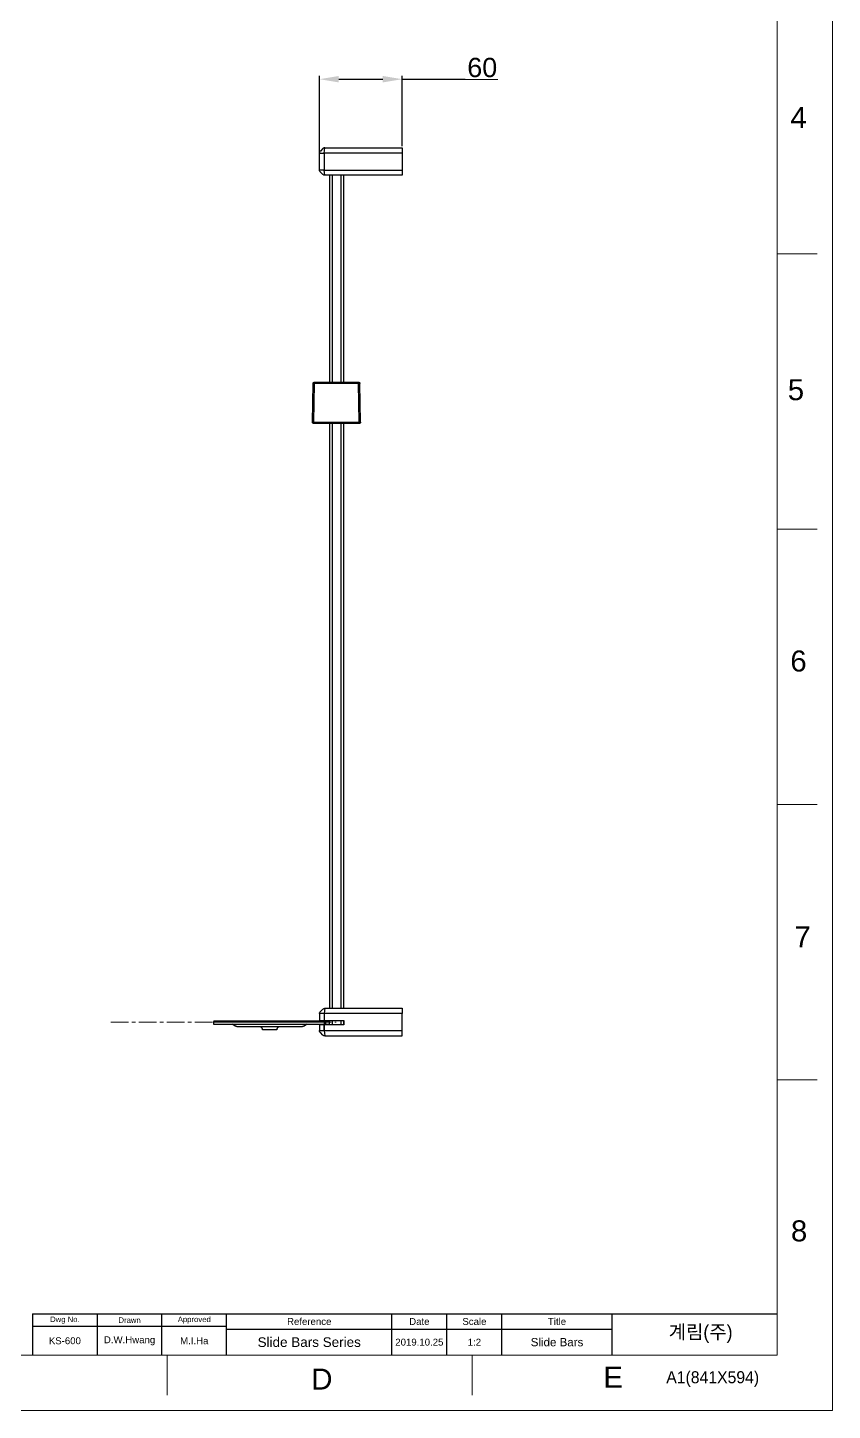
# Model space of a CAD drawing. Header units: millimetres. Extents: x 5343 to 5937, y -2661 to -1821.
# Drawn here: x 5645 to 5937, y -2661 to -2159 of the extents above; entities that cross this region are included whole.
import ezdxf

# ---------------------------------------------------------------- set-up
doc = ezdxf.new("R2010")
doc.units = ezdxf.units.MM
doc.header["$LTSCALE"] = 0.1
doc.linetypes.add('CENTERX2', pattern=[101.6, 63.5, -12.7, 12.7, -12.7])
doc.layers.get('0').update_dxf_attribs({"lineweight": 15})
doc.layers.add('5', color=2, linetype='Continuous', lineweight=9)
doc.layers.add('FORM', color=7, linetype='Continuous')
doc.layers.add('TEXT', color=2, linetype='Continuous')
doc.styles.add('ROMANS', font='Gulim.ttf')
doc.styles.get("Standard").update_dxf_attribs({"font": 'arial.ttf'})
doc.dimstyles.new('ISO-25', dxfattribs={"dimtxt": 2.5, "dimasz": 2.5, "dimexe": 1.25, "dimexo": 0.625, "dimtad": 1, "dimlfac": 5, "dimtxsty": 'Standard', "dimcen": 2.5, "dimadec": 0, "dimazin": 0, "dimtfac": 1, "dimtmove": 0, "dimatfit": 3, "dimfxl": 1, "dimarcsym": 0})

# ---------------------------------------------------------------- blocks, each defined once
blk = doc.blocks.new('*D39')
at = {"color": 3, "lineweight": -2, "transparency": 16777216}
for p, q in [((5750.91, -2209.76), (5750.91, -2176.15)), ((5757.91, -2177.4), (5773.88, -2177.4)), ((5780.88, -2201.68), (5780.88, -2176.15)), ((5780.88, -2177.4), (5815.65, -2177.4))]:
    blk.add_line(p, q, dxfattribs=at)
at = {"color": 3, "transparency": 16777216}
for points in [[(5757.91, -2176.24), (5757.91, -2178.57), (5750.91, -2177.4)], [(5773.88, -2176.24), (5773.88, -2178.57), (5780.88, -2177.4)]]:
    blk.add_solid(points, dxfattribs=at)
at = {"layer": 'Defpoints', "color": 0, "transparency": 16777216}
for p in [(5750.91, -2177.4), (5780.88, -2202.3), (5750.91, -2210.39)]:
    blk.add_point(p, dxfattribs=at)
at = {"color": 3, "transparency": 16777216, "insert": (5810, -2173.2), "char_height": 7, "attachment_point": 5, "bg_fill": 3, "box_fill_scale": 1.1, "bg_fill_color": 256, "bg_fill_true_color": 13158600, "bg_fill_transparency": 0}
blk.add_mtext('60', dxfattribs=at)

msp = doc.modelspace()

# ---------------------------------------------------------------- linework, layer by layer
at = {"color": 7, "linetype": 'Continuous'}
for p, q in [((5937.157, -1820.794), (5937.157, -2660.794)), ((5917.157, -2640.794), (5917.157, -1840.794)), ((5917.157, -2240.794), (5931.693, -2240.794)), ((5917.157, -2340.794), (5931.693, -2340.794)), ((5917.157, -2440.794), (5931.693, -2440.794)), ((5917.157, -2540.794), (5931.693, -2540.794)), ((5695.562, -2640.797), (5695.562, -2655.333)), ((5806.362, -2640.796), (5806.362, -2655.332)), ((5343.157, -2660.794), (5937.157, -2660.794))]:
    msp.add_line(p, q, dxfattribs=at)
at = {"color": 7, "linetype": 'Continuous', "lineweight": 25}
for p, q in [((5750.946, -2203.942), (5750.907, -2204.218)), ((5750.907, -2210.389), (5750.907, -2204.218)), ((5750.907, -2204.218), (5752.574, -2204.218)), ((5751.051, -2203.701), (5750.946, -2203.942)), ((5751.175, -2203.537), (5751.051, -2203.701)), ((5751.2, -2203.511), (5751.175, -2203.537)), ((5751.213, -2203.497), (5751.2, -2203.511)), ((5752.099, -2202.611), (5751.213, -2203.497)), ((5752.114, -2202.597), (5752.099, -2202.611)), ((5752.134, -2202.577), (5752.114, -2202.597)), ((5752.294, -2202.454), (5752.134, -2202.577)), ((5752.499, -2202.357), (5752.294, -2202.454)), ((5752.53, -2202.347), (5752.499, -2202.357)), ((5752.562, -2202.338), (5752.53, -2202.347)), ((5752.594, -2202.33), (5752.562, -2202.338)), ((5752.574, -2204.218), (5752.821, -2202.304)), ((5780.882, -2204.218), (5752.574, -2204.218)), ((5752.574, -2204.218), (5752.574, -2210.389)), ((5752.626, -2202.323), (5752.594, -2202.33)), ((5752.658, -2202.317), (5752.626, -2202.323)), ((5752.69, -2202.312), (5752.658, -2202.317)), ((5752.723, -2202.309), (5752.69, -2202.312)), ((5752.756, -2202.306), (5752.723, -2202.309)), ((5752.788, -2202.304), (5752.756, -2202.306)), ((5752.821, -2202.304), (5752.788, -2202.304)), ((5752.821, -2202.304), (5780.882, -2202.304)), ((5780.882, -2202.304), (5780.882, -2202.597)), ((5780.882, -2202.597), (5780.882, -2203.511)), ((5780.882, -2203.511), (5780.882, -2204.218)), ((5780.882, -2204.218), (5780.882, -2210.389)), ((5750.946, -2210.666), (5750.907, -2210.389)), ((5752.574, -2210.389), (5750.907, -2210.389)), ((5751.051, -2210.906), (5750.946, -2210.666)), ((5751.151, -2211.044), (5751.051, -2210.906)), ((5751.2, -2211.097), (5751.151, -2211.044)), ((5751.213, -2211.11), (5751.2, -2211.097)), ((5752.099, -2211.996), (5751.213, -2211.11)), ((5752.114, -2212.011), (5752.099, -2211.996)), ((5752.134, -2212.03), (5752.114, -2212.011)), ((5752.295, -2212.154), (5752.134, -2212.03)), ((5752.439, -2212.227), (5752.295, -2212.154)), ((5752.469, -2212.239), (5752.439, -2212.227)), ((5752.5, -2212.25), (5752.469, -2212.239)), ((5752.531, -2212.26), (5752.5, -2212.25)), ((5752.562, -2212.269), (5752.531, -2212.26)), ((5752.594, -2212.277), (5752.562, -2212.269)), ((5752.821, -2212.304), (5752.574, -2210.389)), ((5752.574, -2210.389), (5780.882, -2210.389)), ((5752.626, -2212.284), (5752.594, -2212.277)), ((5752.658, -2212.29), (5752.626, -2212.284)), ((5752.691, -2212.295), (5752.658, -2212.29)), ((5752.723, -2212.299), (5752.691, -2212.295)), ((5752.756, -2212.301), (5752.723, -2212.299)), ((5752.788, -2212.303), (5752.756, -2212.301)), ((5752.821, -2212.304), (5752.788, -2212.303)), ((5780.882, -2212.304), (5752.821, -2212.304)), ((5754.461, -2212.304), (5754.461, -2287.417)), ((5755.461, -2212.304), (5755.461, -2287.417)), ((5758.579, -2212.304), (5758.579, -2287.417)), ((5759.579, -2212.304), (5759.579, -2287.417)), ((5780.882, -2210.389), (5780.882, -2211.097)), ((5780.882, -2211.097), (5780.882, -2212.011)), ((5780.882, -2212.011), (5780.882, -2212.304)), ((5748.345, -2301.917), (5748.59, -2287.908)), ((5748.59, -2287.891), (5748.591, -2287.874)), ((5748.59, -2287.908), (5748.59, -2287.891)), ((5749.09, -2287.908), (5748.59, -2287.908)), ((5748.591, -2287.874), (5748.593, -2287.857)), ((5748.593, -2287.857), (5748.596, -2287.839)), ((5748.596, -2287.839), (5748.599, -2287.822)), ((5748.599, -2287.822), (5748.602, -2287.806)), ((5748.602, -2287.806), (5748.606, -2287.789)), ((5748.606, -2287.789), (5748.611, -2287.772)), ((5748.611, -2287.772), (5748.616, -2287.756)), ((5748.616, -2287.756), (5748.622, -2287.739)), ((5748.622, -2287.739), (5748.628, -2287.723)), ((5748.628, -2287.723), (5748.635, -2287.708)), ((5748.635, -2287.708), (5748.643, -2287.692)), ((5748.643, -2287.692), (5748.651, -2287.677)), ((5748.651, -2287.677), (5748.659, -2287.662)), ((5748.659, -2287.662), (5748.669, -2287.647)), ((5748.669, -2287.647), (5748.678, -2287.633)), ((5748.678, -2287.633), (5748.688, -2287.619)), ((5748.688, -2287.619), (5748.699, -2287.605)), ((5748.699, -2287.605), (5748.71, -2287.592)), ((5748.71, -2287.592), (5748.721, -2287.579)), ((5748.721, -2287.579), (5748.733, -2287.566)), ((5748.733, -2287.566), (5748.745, -2287.554)), ((5748.745, -2287.554), (5748.758, -2287.543)), ((5748.758, -2287.543), (5748.771, -2287.531)), ((5748.771, -2287.531), (5748.785, -2287.521)), ((5748.785, -2287.521), (5748.798, -2287.51)), ((5748.798, -2287.51), (5748.813, -2287.501)), ((5748.813, -2287.501), (5748.827, -2287.491)), ((5748.827, -2287.491), (5748.842, -2287.482)), ((5748.842, -2287.482), (5748.857, -2287.474)), ((5748.845, -2301.917), (5749.09, -2287.908)), ((5748.857, -2287.474), (5748.873, -2287.466)), ((5748.873, -2287.466), (5748.888, -2287.459)), ((5748.888, -2287.459), (5748.904, -2287.452)), ((5748.904, -2287.452), (5748.92, -2287.446)), ((5748.92, -2287.446), (5748.937, -2287.441)), ((5748.937, -2287.441), (5748.953, -2287.436)), ((5748.953, -2287.436), (5748.97, -2287.431)), ((5748.97, -2287.431), (5748.987, -2287.428)), ((5748.987, -2287.428), (5749.004, -2287.424)), ((5749.004, -2287.424), (5749.021, -2287.422)), ((5749.021, -2287.422), (5749.038, -2287.42)), ((5749.038, -2287.42), (5749.055, -2287.418)), ((5749.055, -2287.418), (5749.072, -2287.417)), ((5749.072, -2287.417), (5749.09, -2287.417)), ((5749.09, -2287.908), (5749.09, -2287.417)), ((5749.09, -2287.417), (5765.083, -2287.417)), ((5765.083, -2287.908), (5749.09, -2287.908)), ((5765.083, -2287.417), (5765.1, -2287.417)), ((5765.083, -2287.908), (5765.083, -2287.417)), ((5765.583, -2287.908), (5765.083, -2287.908)), ((5765.328, -2301.917), (5765.083, -2287.908)), ((5765.1, -2287.417), (5765.118, -2287.418)), ((5765.118, -2287.418), (5765.135, -2287.42)), ((5765.135, -2287.42), (5765.152, -2287.422)), ((5765.152, -2287.422), (5765.169, -2287.424)), ((5765.169, -2287.424), (5765.186, -2287.428)), ((5765.186, -2287.428), (5765.203, -2287.431)), ((5765.203, -2287.431), (5765.22, -2287.436)), ((5765.22, -2287.436), (5765.236, -2287.441)), ((5765.236, -2287.441), (5765.252, -2287.446)), ((5765.252, -2287.446), (5765.268, -2287.452)), ((5765.268, -2287.452), (5765.284, -2287.459)), ((5765.284, -2287.459), (5765.3, -2287.466)), ((5765.3, -2287.466), (5765.316, -2287.474)), ((5765.316, -2287.474), (5765.331, -2287.482)), ((5765.331, -2287.482), (5765.345, -2287.491)), ((5765.345, -2287.491), (5765.36, -2287.501)), ((5765.36, -2287.501), (5765.374, -2287.51)), ((5765.374, -2287.51), (5765.388, -2287.521)), ((5765.388, -2287.521), (5765.402, -2287.531)), ((5765.402, -2287.531), (5765.415, -2287.543)), ((5765.415, -2287.543), (5765.427, -2287.554)), ((5765.427, -2287.554), (5765.44, -2287.566)), ((5765.44, -2287.566), (5765.452, -2287.579)), ((5765.452, -2287.579), (5765.463, -2287.592)), ((5765.463, -2287.592), (5765.474, -2287.605)), ((5765.474, -2287.605), (5765.485, -2287.619)), ((5765.485, -2287.619), (5765.495, -2287.633)), ((5765.495, -2287.633), (5765.504, -2287.647)), ((5765.504, -2287.647), (5765.513, -2287.662)), ((5765.513, -2287.662), (5765.522, -2287.677)), ((5765.522, -2287.677), (5765.53, -2287.692)), ((5765.53, -2287.692), (5765.537, -2287.708)), ((5765.537, -2287.708), (5765.544, -2287.723)), ((5765.544, -2287.723), (5765.551, -2287.739)), ((5765.551, -2287.739), (5765.556, -2287.756)), ((5765.556, -2287.756), (5765.562, -2287.772)), ((5765.562, -2287.772), (5765.566, -2287.789)), ((5765.566, -2287.789), (5765.571, -2287.806)), ((5765.571, -2287.806), (5765.574, -2287.822)), ((5765.574, -2287.822), (5765.577, -2287.839)), ((5765.577, -2287.839), (5765.58, -2287.857)), ((5765.58, -2287.857), (5765.581, -2287.874)), ((5765.581, -2287.874), (5765.582, -2287.891)), ((5765.582, -2287.891), (5765.583, -2287.908)), ((5765.828, -2301.917), (5765.583, -2287.908)), ((5748.345, -2301.942), (5748.345, -2301.917)), ((5748.345, -2301.942), (5748.845, -2301.942)), ((5748.345, -2301.958), (5748.345, -2301.942)), ((5748.346, -2301.974), (5748.345, -2301.958)), ((5748.348, -2301.99), (5748.346, -2301.974)), ((5748.35, -2302.007), (5748.348, -2301.99)), ((5748.352, -2302.023), (5748.35, -2302.007)), ((5748.355, -2302.039), (5748.352, -2302.023)), ((5748.359, -2302.054), (5748.355, -2302.039)), ((5748.363, -2302.07), (5748.359, -2302.054)), ((5748.367, -2302.086), (5748.363, -2302.07)), ((5748.373, -2302.101), (5748.367, -2302.086)), ((5748.378, -2302.116), (5748.373, -2302.101)), ((5748.384, -2302.131), (5748.378, -2302.116)), ((5748.391, -2302.146), (5748.384, -2302.131)), ((5748.398, -2302.16), (5748.391, -2302.146)), ((5748.406, -2302.175), (5748.398, -2302.16)), ((5748.414, -2302.189), (5748.406, -2302.175)), ((5748.423, -2302.202), (5748.414, -2302.189)), ((5748.432, -2302.216), (5748.423, -2302.202)), ((5748.442, -2302.229), (5748.432, -2302.216)), ((5748.452, -2302.242), (5748.442, -2302.229)), ((5748.462, -2302.254), (5748.452, -2302.242)), ((5748.473, -2302.266), (5748.462, -2302.254)), ((5748.484, -2302.278), (5748.473, -2302.266)), ((5748.496, -2302.289), (5748.484, -2302.278)), ((5748.508, -2302.3), (5748.496, -2302.289)), ((5748.52, -2302.31), (5748.508, -2302.3)), ((5748.533, -2302.32), (5748.52, -2302.31)), ((5748.546, -2302.33), (5748.533, -2302.32)), ((5748.56, -2302.339), (5748.546, -2302.33)), ((5748.573, -2302.348), (5748.56, -2302.339)), ((5748.587, -2302.356), (5748.573, -2302.348)), ((5748.602, -2302.364), (5748.587, -2302.356)), ((5748.616, -2302.371), (5748.602, -2302.364)), ((5748.631, -2302.378), (5748.616, -2302.371)), ((5748.646, -2302.384), (5748.631, -2302.378)), ((5748.661, -2302.389), (5748.646, -2302.384)), ((5748.676, -2302.395), (5748.661, -2302.389)), ((5748.692, -2302.399), (5748.676, -2302.395)), ((5748.708, -2302.403), (5748.692, -2302.399)), ((5748.723, -2302.407), (5748.708, -2302.403)), ((5748.739, -2302.41), (5748.723, -2302.407)), ((5748.755, -2302.412), (5748.739, -2302.41)), ((5748.772, -2302.414), (5748.755, -2302.412)), ((5748.788, -2302.416), (5748.772, -2302.414)), ((5748.804, -2302.417), (5748.788, -2302.416)), ((5748.82, -2302.417), (5748.804, -2302.417)), ((5748.845, -2302.417), (5748.82, -2302.417)), ((5748.845, -2301.942), (5748.845, -2301.917)), ((5748.845, -2302.417), (5748.845, -2301.942)), ((5748.845, -2301.942), (5765.328, -2301.942)), ((5765.328, -2302.417), (5748.845, -2302.417)), ((5754.461, -2302.417), (5754.461, -2514.804)), ((5755.461, -2302.417), (5755.461, -2514.804)), ((5758.579, -2302.417), (5758.579, -2514.804)), ((5759.579, -2302.417), (5759.579, -2514.804)), ((5765.328, -2301.942), (5765.328, -2301.917)), ((5765.328, -2302.417), (5765.328, -2301.942)), ((5765.328, -2301.942), (5765.828, -2301.942)), ((5765.353, -2302.417), (5765.328, -2302.417)), ((5765.369, -2302.417), (5765.353, -2302.417)), ((5765.385, -2302.416), (5765.369, -2302.417)), ((5765.401, -2302.414), (5765.385, -2302.416)), ((5765.417, -2302.412), (5765.401, -2302.414)), ((5765.433, -2302.41), (5765.417, -2302.412)), ((5765.449, -2302.407), (5765.433, -2302.41)), ((5765.465, -2302.403), (5765.449, -2302.407)), ((5765.481, -2302.399), (5765.465, -2302.403)), ((5765.496, -2302.395), (5765.481, -2302.399)), ((5765.527, -2302.384), (5765.493, -2302.396)), ((5765.512, -2302.389), (5765.496, -2302.395)), ((5765.527, -2302.384), (5765.512, -2302.389)), ((5765.542, -2302.378), (5765.527, -2302.384)), ((5765.557, -2302.371), (5765.542, -2302.378)), ((5765.571, -2302.364), (5765.557, -2302.371)), ((5765.585, -2302.356), (5765.571, -2302.364)), ((5765.599, -2302.348), (5765.585, -2302.356)), ((5765.613, -2302.339), (5765.599, -2302.348)), ((5765.627, -2302.33), (5765.613, -2302.339)), ((5765.64, -2302.32), (5765.627, -2302.33)), ((5765.652, -2302.31), (5765.64, -2302.32)), ((5765.665, -2302.3), (5765.652, -2302.31)), ((5765.677, -2302.289), (5765.665, -2302.3)), ((5765.688, -2302.278), (5765.677, -2302.289)), ((5765.7, -2302.266), (5765.688, -2302.278)), ((5765.711, -2302.254), (5765.7, -2302.266)), ((5765.721, -2302.242), (5765.711, -2302.254)), ((5765.731, -2302.229), (5765.721, -2302.242)), ((5765.741, -2302.216), (5765.731, -2302.229)), ((5765.75, -2302.202), (5765.741, -2302.216)), ((5765.758, -2302.189), (5765.75, -2302.202)), ((5765.767, -2302.175), (5765.758, -2302.189)), ((5765.774, -2302.16), (5765.767, -2302.175)), ((5765.782, -2302.146), (5765.774, -2302.16)), ((5765.788, -2302.131), (5765.782, -2302.146)), ((5765.795, -2302.116), (5765.788, -2302.131)), ((5765.8, -2302.101), (5765.795, -2302.116)), ((5765.805, -2302.086), (5765.8, -2302.101)), ((5765.81, -2302.07), (5765.805, -2302.086)), ((5765.814, -2302.054), (5765.81, -2302.07)), ((5765.818, -2302.039), (5765.814, -2302.054)), ((5765.821, -2302.023), (5765.818, -2302.039)), ((5765.823, -2302.007), (5765.821, -2302.023)), ((5765.825, -2301.99), (5765.823, -2302.007)), ((5765.827, -2301.974), (5765.825, -2301.99)), ((5765.828, -2301.942), (5765.827, -2301.958)), ((5765.827, -2301.958), (5765.827, -2301.974)), ((5765.828, -2301.942), (5765.828, -2301.917)), ((5751.213, -2515.997), (5752.099, -2515.111)), ((5752.099, -2515.111), (5752.114, -2515.097)), ((5752.114, -2515.097), (5752.154, -2515.059)), ((5752.154, -2515.059), (5752.295, -2514.954)), ((5752.295, -2514.954), (5752.499, -2514.857)), ((5752.499, -2514.857), (5752.53, -2514.847)), ((5752.53, -2514.847), (5752.562, -2514.838)), ((5752.562, -2514.838), (5752.594, -2514.83)), ((5752.821, -2514.804), (5752.574, -2516.718)), ((5752.594, -2514.83), (5752.626, -2514.823)), ((5752.626, -2514.823), (5752.658, -2514.817)), ((5752.658, -2514.817), (5752.69, -2514.812)), ((5752.69, -2514.812), (5752.723, -2514.809)), ((5752.723, -2514.809), (5752.756, -2514.806)), ((5752.756, -2514.806), (5752.788, -2514.804)), ((5752.788, -2514.804), (5752.821, -2514.804)), ((5752.821, -2514.804), (5780.882, -2514.804)), ((5780.882, -2514.804), (5780.882, -2515.097)), ((5780.882, -2515.097), (5780.882, -2516.011)), ((5712.41, -2519.757), (5712.409, -2519.77)), ((5712.409, -2519.77), (5712.409, -2519.782)), ((5715.979, -2519.782), (5712.409, -2519.782)), ((5712.409, -2519.782), (5712.409, -2520.598)), ((5712.411, -2519.745), (5712.41, -2519.757)), ((5712.413, -2519.733), (5712.411, -2519.745)), ((5712.415, -2519.72), (5712.413, -2519.733)), ((5712.417, -2519.708), (5712.415, -2519.72)), ((5712.42, -2519.696), (5712.417, -2519.708)), ((5712.423, -2519.684), (5712.42, -2519.696)), ((5712.427, -2519.672), (5712.423, -2519.684)), ((5712.431, -2519.66), (5712.427, -2519.672)), ((5712.435, -2519.648), (5712.431, -2519.66)), ((5712.44, -2519.637), (5712.435, -2519.648)), ((5712.445, -2519.626), (5712.44, -2519.637)), ((5712.451, -2519.615), (5712.445, -2519.626)), ((5712.457, -2519.604), (5712.451, -2519.615)), ((5712.463, -2519.593), (5712.457, -2519.604)), ((5712.47, -2519.583), (5712.463, -2519.593)), ((5712.477, -2519.572), (5712.47, -2519.583)), ((5712.485, -2519.562), (5712.477, -2519.572)), ((5712.493, -2519.553), (5712.485, -2519.562)), ((5712.501, -2519.543), (5712.493, -2519.553)), ((5712.509, -2519.534), (5712.501, -2519.543)), ((5712.518, -2519.525), (5712.509, -2519.534)), ((5712.527, -2519.517), (5712.518, -2519.525)), ((5712.537, -2519.509), (5712.527, -2519.517)), ((5712.546, -2519.501), (5712.537, -2519.509)), ((5712.556, -2519.493), (5712.546, -2519.501)), ((5712.566, -2519.486), (5712.556, -2519.493)), ((5712.577, -2519.479), (5712.566, -2519.486)), ((5712.588, -2519.473), (5712.577, -2519.479)), ((5712.599, -2519.467), (5712.588, -2519.473)), ((5712.61, -2519.461), (5712.599, -2519.467)), ((5712.621, -2519.456), (5712.61, -2519.461)), ((5712.632, -2519.451), (5712.621, -2519.456)), ((5712.644, -2519.447), (5712.632, -2519.451)), ((5712.656, -2519.443), (5712.644, -2519.447)), ((5712.668, -2519.439), (5712.656, -2519.443)), ((5712.68, -2519.436), (5712.668, -2519.439)), ((5712.692, -2519.433), (5712.68, -2519.436)), ((5712.704, -2519.431), (5712.692, -2519.433)), ((5712.716, -2519.429), (5712.704, -2519.431)), ((5712.729, -2519.427), (5712.716, -2519.429)), ((5712.741, -2519.426), (5712.729, -2519.427)), ((5712.754, -2519.425), (5712.741, -2519.426)), ((5712.766, -2519.425), (5712.754, -2519.425)), ((5715.979, -2519.425), (5712.766, -2519.425)), ((5749.639, -2519.425), (5715.979, -2519.425)), ((5749.639, -2519.782), (5715.979, -2519.782)), ((5752.851, -2519.425), (5749.639, -2519.425)), ((5753.209, -2519.782), (5749.639, -2519.782)), ((5750.907, -2516.718), (5750.946, -2516.442)), ((5750.907, -2516.718), (5750.907, -2519.279)), ((5780.882, -2516.718), (5750.907, -2516.718)), ((5750.907, -2519.279), (5751.153, -2519.279)), ((5750.946, -2516.442), (5751.051, -2516.201)), ((5751.051, -2516.201), (5751.175, -2516.037)), ((5751.153, -2519.279), (5751.956, -2519.279)), ((5751.175, -2516.037), (5751.2, -2516.011)), ((5751.2, -2516.011), (5751.213, -2515.997)), ((5751.956, -2519.279), (5752.574, -2519.279)), ((5780.882, -2516.718), (5752.574, -2516.718)), ((5752.574, -2516.718), (5752.574, -2519.279)), ((5752.574, -2516.718), (5752.574, -2522.889)), ((5752.574, -2519.279), (5759.693, -2519.279)), ((5752.863, -2519.425), (5752.851, -2519.425)), ((5752.876, -2519.426), (5752.863, -2519.425)), ((5752.888, -2519.427), (5752.876, -2519.426)), ((5752.901, -2519.429), (5752.888, -2519.427)), ((5754.461, -2519.425), (5752.899, -2519.425)), ((5752.913, -2519.43), (5752.901, -2519.429)), ((5752.925, -2519.433), (5752.913, -2519.43)), ((5752.937, -2519.436), (5752.925, -2519.433)), ((5752.949, -2519.439), (5752.937, -2519.436)), ((5752.961, -2519.442), (5752.949, -2519.439)), ((5752.973, -2519.447), (5752.961, -2519.442)), ((5752.985, -2519.451), (5752.973, -2519.447)), ((5752.996, -2519.456), (5752.985, -2519.451)), ((5753.008, -2519.461), (5752.996, -2519.456)), ((5753.019, -2519.467), (5753.008, -2519.461)), ((5753.03, -2519.473), (5753.019, -2519.467)), ((5753.041, -2519.479), (5753.03, -2519.473)), ((5753.051, -2519.486), (5753.041, -2519.479)), ((5753.061, -2519.493), (5753.051, -2519.486)), ((5753.071, -2519.501), (5753.061, -2519.493)), ((5753.081, -2519.508), (5753.071, -2519.501)), ((5753.09, -2519.517), (5753.081, -2519.508)), ((5753.1, -2519.525), (5753.09, -2519.517)), ((5753.108, -2519.534), (5753.1, -2519.525)), ((5753.117, -2519.543), (5753.108, -2519.534)), ((5753.125, -2519.552), (5753.117, -2519.543)), ((5753.133, -2519.562), (5753.125, -2519.552)), ((5753.141, -2519.572), (5753.133, -2519.562)), ((5753.148, -2519.582), (5753.141, -2519.572)), ((5753.155, -2519.593), (5753.148, -2519.582)), ((5753.161, -2519.603), (5753.155, -2519.593)), ((5753.167, -2519.614), (5753.161, -2519.603)), ((5753.173, -2519.625), (5753.167, -2519.614)), ((5753.178, -2519.637), (5753.173, -2519.625)), ((5753.183, -2519.648), (5753.178, -2519.637)), ((5753.188, -2519.66), (5753.183, -2519.648)), ((5753.192, -2519.672), (5753.188, -2519.66)), ((5753.195, -2519.684), (5753.192, -2519.672)), ((5753.199, -2519.696), (5753.195, -2519.684)), ((5753.201, -2519.708), (5753.199, -2519.696)), ((5753.204, -2519.72), (5753.201, -2519.708)), ((5753.206, -2519.732), (5753.204, -2519.72)), ((5753.207, -2519.745), (5753.206, -2519.732)), ((5753.209, -2519.757), (5753.207, -2519.745)), ((5753.208, -2520.598), (5753.209, -2519.782)), ((5753.209, -2519.77), (5753.209, -2519.757)), ((5753.209, -2519.782), (5753.209, -2519.77)), ((5754.461, -2519.782), (5753.209, -2519.782)), ((5754.461, -2519.279), (5754.461, -2519.425)), ((5754.461, -2520.598), (5754.461, -2519.425)), ((5755.461, -2519.279), (5755.461, -2520.748)), ((5758.579, -2519.279), (5758.579, -2520.748)), ((5759.579, -2519.279), (5759.579, -2520.748)), ((5759.693, -2519.279), (5759.693, -2520.748)), ((5780.882, -2516.011), (5780.882, -2516.718)), ((5780.882, -2522.889), (5780.882, -2516.718)), ((5712.409, -2520.598), (5715.979, -2520.598)), ((5715.979, -2520.598), (5749.639, -2520.598)), ((5720.091, -2521.127), (5719.207, -2520.598)), ((5720.095, -2521.129), (5720.091, -2521.127)), ((5720.184, -2521.181), (5720.095, -2521.129)), ((5720.231, -2521.206), (5720.12, -2521.144)), ((5720.275, -2521.229), (5720.184, -2521.181)), ((5720.368, -2521.274), (5720.275, -2521.229)), ((5720.462, -2521.316), (5720.368, -2521.274)), ((5720.557, -2521.355), (5720.462, -2521.316)), ((5720.654, -2521.39), (5720.557, -2521.355)), ((5720.751, -2521.422), (5720.654, -2521.39)), ((5720.85, -2521.451), (5720.751, -2521.422)), ((5720.95, -2521.477), (5720.85, -2521.451)), ((5721.05, -2521.499), (5720.95, -2521.477)), ((5721.152, -2521.518), (5721.05, -2521.499)), ((5721.253, -2521.534), (5721.152, -2521.518)), ((5721.356, -2521.546), (5721.253, -2521.534)), ((5721.458, -2521.555), (5721.356, -2521.546)), ((5721.561, -2521.56), (5721.458, -2521.555)), ((5721.664, -2521.562), (5721.561, -2521.56)), ((5743.928, -2521.562), (5721.664, -2521.562)), ((5729.335, -2521.568), (5729.299, -2521.564)), ((5729.37, -2521.572), (5729.335, -2521.568)), ((5729.405, -2521.578), (5729.37, -2521.572)), ((5729.44, -2521.585), (5729.405, -2521.578)), ((5729.474, -2521.593), (5729.44, -2521.585)), ((5729.509, -2521.602), (5729.474, -2521.593)), ((5729.542, -2521.613), (5729.509, -2521.602)), ((5729.576, -2521.625), (5729.542, -2521.613)), ((5729.609, -2521.637), (5729.576, -2521.625)), ((5729.642, -2521.651), (5729.609, -2521.637)), ((5729.674, -2521.666), (5729.642, -2521.651)), ((5729.705, -2521.683), (5729.674, -2521.666)), ((5729.736, -2521.7), (5729.705, -2521.683)), ((5729.767, -2521.718), (5729.736, -2521.7)), ((5729.796, -2521.738), (5729.767, -2521.718)), ((5729.825, -2521.758), (5729.796, -2521.738)), ((5729.854, -2521.78), (5729.825, -2521.758)), ((5729.881, -2521.802), (5729.854, -2521.78)), ((5729.908, -2521.825), (5729.881, -2521.802)), ((5729.934, -2521.85), (5729.908, -2521.825)), ((5729.959, -2521.875), (5729.934, -2521.85)), ((5729.983, -2521.901), (5729.959, -2521.875)), ((5730.006, -2521.928), (5729.983, -2521.901)), ((5730.028, -2521.955), (5730.006, -2521.928)), ((5730.05, -2521.984), (5730.028, -2521.955)), ((5730.07, -2522.013), (5730.05, -2521.984)), ((5730.089, -2522.043), (5730.07, -2522.013)), ((5730.107, -2522.073), (5730.089, -2522.043)), ((5730.124, -2522.104), (5730.107, -2522.073)), ((5730.141, -2522.136), (5730.124, -2522.104)), ((5730.155, -2522.168), (5730.141, -2522.136)), ((5730.169, -2522.201), (5730.155, -2522.168)), ((5730.182, -2522.234), (5730.169, -2522.201)), ((5730.193, -2522.267), (5730.182, -2522.234)), ((5730.204, -2522.301), (5730.193, -2522.267)), ((5730.213, -2522.336), (5730.204, -2522.301)), ((5730.221, -2522.37), (5730.213, -2522.336)), ((5730.228, -2522.405), (5730.221, -2522.37)), ((5730.233, -2522.44), (5730.228, -2522.405)), ((5730.238, -2522.475), (5730.233, -2522.44)), ((5730.241, -2522.511), (5730.238, -2522.475)), ((5730.242, -2522.546), (5730.241, -2522.511)), ((5730.243, -2522.582), (5730.242, -2522.546)), ((5730.244, -2522.603), (5730.243, -2522.582)), ((5732.793, -2522.603), (5730.243, -2522.603)), ((5730.243, -2522.603), (5730.244, -2522.603)), ((5735.342, -2522.603), (5732.793, -2522.603)), ((5735.343, -2522.582), (5735.342, -2522.603)), ((5735.344, -2522.546), (5735.343, -2522.582)), ((5735.346, -2522.511), (5735.344, -2522.546)), ((5735.349, -2522.477), (5735.346, -2522.511)), ((5735.353, -2522.442), (5735.349, -2522.477)), ((5735.358, -2522.407), (5735.353, -2522.442)), ((5735.365, -2522.373), (5735.358, -2522.407)), ((5735.373, -2522.338), (5735.365, -2522.373)), ((5735.382, -2522.305), (5735.373, -2522.338)), ((5735.392, -2522.271), (5735.382, -2522.305)), ((5735.403, -2522.238), (5735.392, -2522.271)), ((5735.415, -2522.205), (5735.403, -2522.238)), ((5735.429, -2522.173), (5735.415, -2522.205)), ((5735.443, -2522.141), (5735.429, -2522.173)), ((5735.459, -2522.109), (5735.443, -2522.141)), ((5735.476, -2522.079), (5735.459, -2522.109)), ((5735.494, -2522.048), (5735.476, -2522.079)), ((5735.513, -2522.019), (5735.494, -2522.048)), ((5735.532, -2521.99), (5735.513, -2522.019)), ((5735.553, -2521.962), (5735.532, -2521.99)), ((5735.575, -2521.934), (5735.553, -2521.962)), ((5735.598, -2521.907), (5735.575, -2521.934)), ((5735.621, -2521.882), (5735.598, -2521.907)), ((5735.646, -2521.856), (5735.621, -2521.882)), ((5735.671, -2521.832), (5735.646, -2521.856)), ((5735.697, -2521.809), (5735.671, -2521.832)), ((5735.724, -2521.786), (5735.697, -2521.809)), ((5735.752, -2521.765), (5735.724, -2521.786)), ((5735.78, -2521.744), (5735.752, -2521.765)), ((5735.81, -2521.725), (5735.78, -2521.744)), ((5735.839, -2521.706), (5735.81, -2521.725)), ((5735.87, -2521.689), (5735.839, -2521.706)), ((5735.901, -2521.672), (5735.87, -2521.689)), ((5735.932, -2521.657), (5735.901, -2521.672)), ((5735.964, -2521.643), (5735.932, -2521.657)), ((5735.997, -2521.63), (5735.964, -2521.643)), ((5736.03, -2521.618), (5735.997, -2521.63)), ((5736.063, -2521.607), (5736.03, -2521.618)), ((5736.097, -2521.597), (5736.063, -2521.607)), ((5736.131, -2521.588), (5736.097, -2521.597)), ((5736.165, -2521.581), (5736.131, -2521.588)), ((5736.2, -2521.575), (5736.165, -2521.581)), ((5736.234, -2521.57), (5736.2, -2521.575)), ((5736.269, -2521.566), (5736.234, -2521.57)), ((5736.304, -2521.563), (5736.269, -2521.566)), ((5744.031, -2521.56), (5743.928, -2521.562)), ((5744.134, -2521.555), (5744.031, -2521.56)), ((5744.237, -2521.546), (5744.134, -2521.555)), ((5744.339, -2521.534), (5744.237, -2521.546)), ((5744.441, -2521.518), (5744.339, -2521.534)), ((5744.542, -2521.499), (5744.441, -2521.518)), ((5744.642, -2521.477), (5744.542, -2521.499)), ((5744.742, -2521.451), (5744.642, -2521.477)), ((5744.841, -2521.422), (5744.742, -2521.451)), ((5744.939, -2521.39), (5744.841, -2521.422)), ((5745.035, -2521.355), (5744.939, -2521.39)), ((5745.131, -2521.316), (5745.035, -2521.355)), ((5745.225, -2521.274), (5745.131, -2521.316)), ((5745.317, -2521.229), (5745.225, -2521.274)), ((5745.408, -2521.181), (5745.317, -2521.229)), ((5745.497, -2521.129), (5745.408, -2521.181)), ((5746.386, -2520.598), (5745.497, -2521.129)), ((5749.639, -2520.598), (5753.208, -2520.598)), ((5751.153, -2520.748), (5750.907, -2520.748)), ((5750.907, -2520.748), (5750.907, -2522.889)), ((5750.907, -2522.889), (5780.882, -2522.889)), ((5750.946, -2523.165), (5750.907, -2522.889)), ((5751.051, -2523.406), (5750.946, -2523.165)), ((5751.151, -2523.544), (5751.051, -2523.406)), ((5751.2, -2523.597), (5751.151, -2523.544)), ((5751.956, -2520.748), (5751.153, -2520.748)), ((5751.213, -2523.61), (5751.2, -2523.597)), ((5752.099, -2524.496), (5751.213, -2523.61)), ((5752.574, -2520.748), (5751.956, -2520.748)), ((5752.114, -2524.511), (5752.099, -2524.496)), ((5752.154, -2524.549), (5752.114, -2524.511)), ((5752.294, -2524.654), (5752.154, -2524.549)), ((5752.499, -2524.75), (5752.294, -2524.654)), ((5752.53, -2524.76), (5752.499, -2524.75)), ((5752.562, -2524.769), (5752.53, -2524.76)), ((5752.594, -2524.777), (5752.562, -2524.769)), ((5752.574, -2522.889), (5752.574, -2520.748)), ((5759.693, -2520.748), (5752.574, -2520.748)), ((5752.574, -2522.889), (5752.821, -2524.804)), ((5752.626, -2524.784), (5752.594, -2524.777)), ((5752.658, -2524.79), (5752.626, -2524.784)), ((5752.69, -2524.795), (5752.658, -2524.79)), ((5752.723, -2524.799), (5752.69, -2524.795)), ((5752.756, -2524.801), (5752.723, -2524.799)), ((5752.788, -2524.803), (5752.756, -2524.801)), ((5752.821, -2524.804), (5752.788, -2524.803)), ((5752.821, -2524.804), (5780.882, -2524.804)), ((5753.214, -2520.598), (5754.461, -2520.598)), ((5754.461, -2520.598), (5754.461, -2520.748)), ((5780.882, -2523.597), (5780.882, -2522.889)), ((5780.882, -2524.511), (5780.882, -2523.597)), ((5780.882, -2524.804), (5780.882, -2524.511))]:
    msp.add_line(p, q, dxfattribs=at)
at = {"color": 1, "linetype": 'CENTERX2'}
msp.add_line((5675.16, -2519.804), (5756.943, -2519.804), dxfattribs=at)
at = {"linetype": 'Continuous'}
msp.add_line((5917.157, -2640.794), (5363.157, -2640.794), dxfattribs=at)
at = {"layer": 'FORM'}
for p, q in [((5646.657, -2625.794), (5917.157, -2625.794)), ((5646.657, -2625.794), (5646.657, -2640.794)), ((5670.157, -2625.794), (5670.157, -2640.794)), ((5693.657, -2640.794), (5693.657, -2625.794)), ((5717.157, -2640.794), (5717.157, -2625.794)), ((5777.157, -2640.794), (5777.157, -2625.794)), ((5777.157, -2640.794), (5777.157, -2625.794)), ((5777.157, -2640.794), (5777.157, -2625.794)), ((5797.157, -2640.794), (5797.157, -2625.794)), ((5817.157, -2640.794), (5817.157, -2625.794)), ((5857.157, -2640.794), (5857.157, -2625.794)), ((5717.157, -2630.294), (5646.657, -2630.294)), ((5717.157, -2631.294), (5857.157, -2631.294))]:
    msp.add_line(p, q, dxfattribs=at)
at = {"layer": 'TEXT'}
msp.add_point((5693.657, -2630.294), dxfattribs=at)

# ---------------------------------------------------------------- texts
at = {"char_height": 7.624, "attachment_point": 5}
for s, width, insert in [('4', 50, (5924.892, -2191.286)), ('5', 50, (5923.941, -2290.215)), ('6', 50, (5924.862, -2388.736)), ('7', 50, (5926.357, -2488.812)), ('8', 50, (5925.077, -2595.672)), ('D', 10, (5751.76, -2649.433)), ('E', 10, (5857.553, -2648.799))]:
    msp.add_mtext_dynamic_manual_height_columns(s, width=width, gutter_width=12.5, heights=[0], dxfattribs=dict(at, insert=insert))
at = {"layer": '5', "style": 'ROMANS'}
msp.add_text('A1(841X594)', height=4.375, dxfattribs=at).set_placement((5876.836, -2650.956))
at = {"layer": 'TEXT', "attachment_point": 5}
for s, width, insert, char_height in [('Dwg No.', 23.5, (5658.407, -2628.044), 2), ('Drawn', 23.5, (5681.907, -2628.044), 2), ('Approved', 23.5, (5705.407, -2628.044), 2), ('Reference', 60, (5747.157, -2628.544), 2.5), ('Date', 20, (5787.157, -2628.544), 2.5), ('Scale', 20, (5807.157, -2628.544), 2.5), ('Title', 40, (5837.157, -2628.544), 2.5), ('KS-600', 23.5, (5658.407, -2635.544), 2.5), ('D.W.Hwang', 23.5, (5681.907, -2635.544), 2.5), ('M.I.Ha', 23.5, (5705.407, -2635.544), 2.5), ('Slide Bars Series', 60, (5747.157, -2636.044), 3.5), ('2019.10.25', 20, (5787.157, -2636.044), 2.5), ('1:2', 20, (5807.157, -2636.044), 2.5), ('Slide Bars', 40, (5837.157, -2636.044), 3)]:
    msp.add_mtext_dynamic_manual_height_columns(s, width=width, gutter_width=12.5, heights=[0], dxfattribs=dict(at, insert=insert, char_height=char_height))
at = {"layer": 'TEXT', "linetype": 'CENTERX2', "insert": (5889.334, -2633.052), "char_height": 5, "attachment_point": 5}
msp.add_mtext_dynamic_manual_height_columns('{\\fHYGothic-Medium|b0|i0|c129|p18;계림(주)}', width=60, gutter_width=12.5, heights=[0], dxfattribs=at)

# ---------------------------------------------------------------- next in the draw order: dimensions: what is measured, and where the dimension line sits
dim = msp.add_linear_dim(base=(5750.9069, -2177.4025), p1=(5780.8825, -2202.3036), p2=(5750.9069, -2210.3894), dimstyle='ISO-25', override={"dimtxt": 7, "dimasz": 7, "dimdec": 1, "dimlfac": 2, "dimclrd": 3, "dimclre": 3, "dimclrt": 3, "dimadec": 1, "dimtdec": 1, "dimfxl": 1.25, "dimtfill": 1})
dim.commit()
dim.dimension.update_dxf_attribs({"geometry": '*D39', "text_midpoint": (5810.0049, -2177.4025), "dimtype": 160})

doc.saveas('drawing.dxf')
